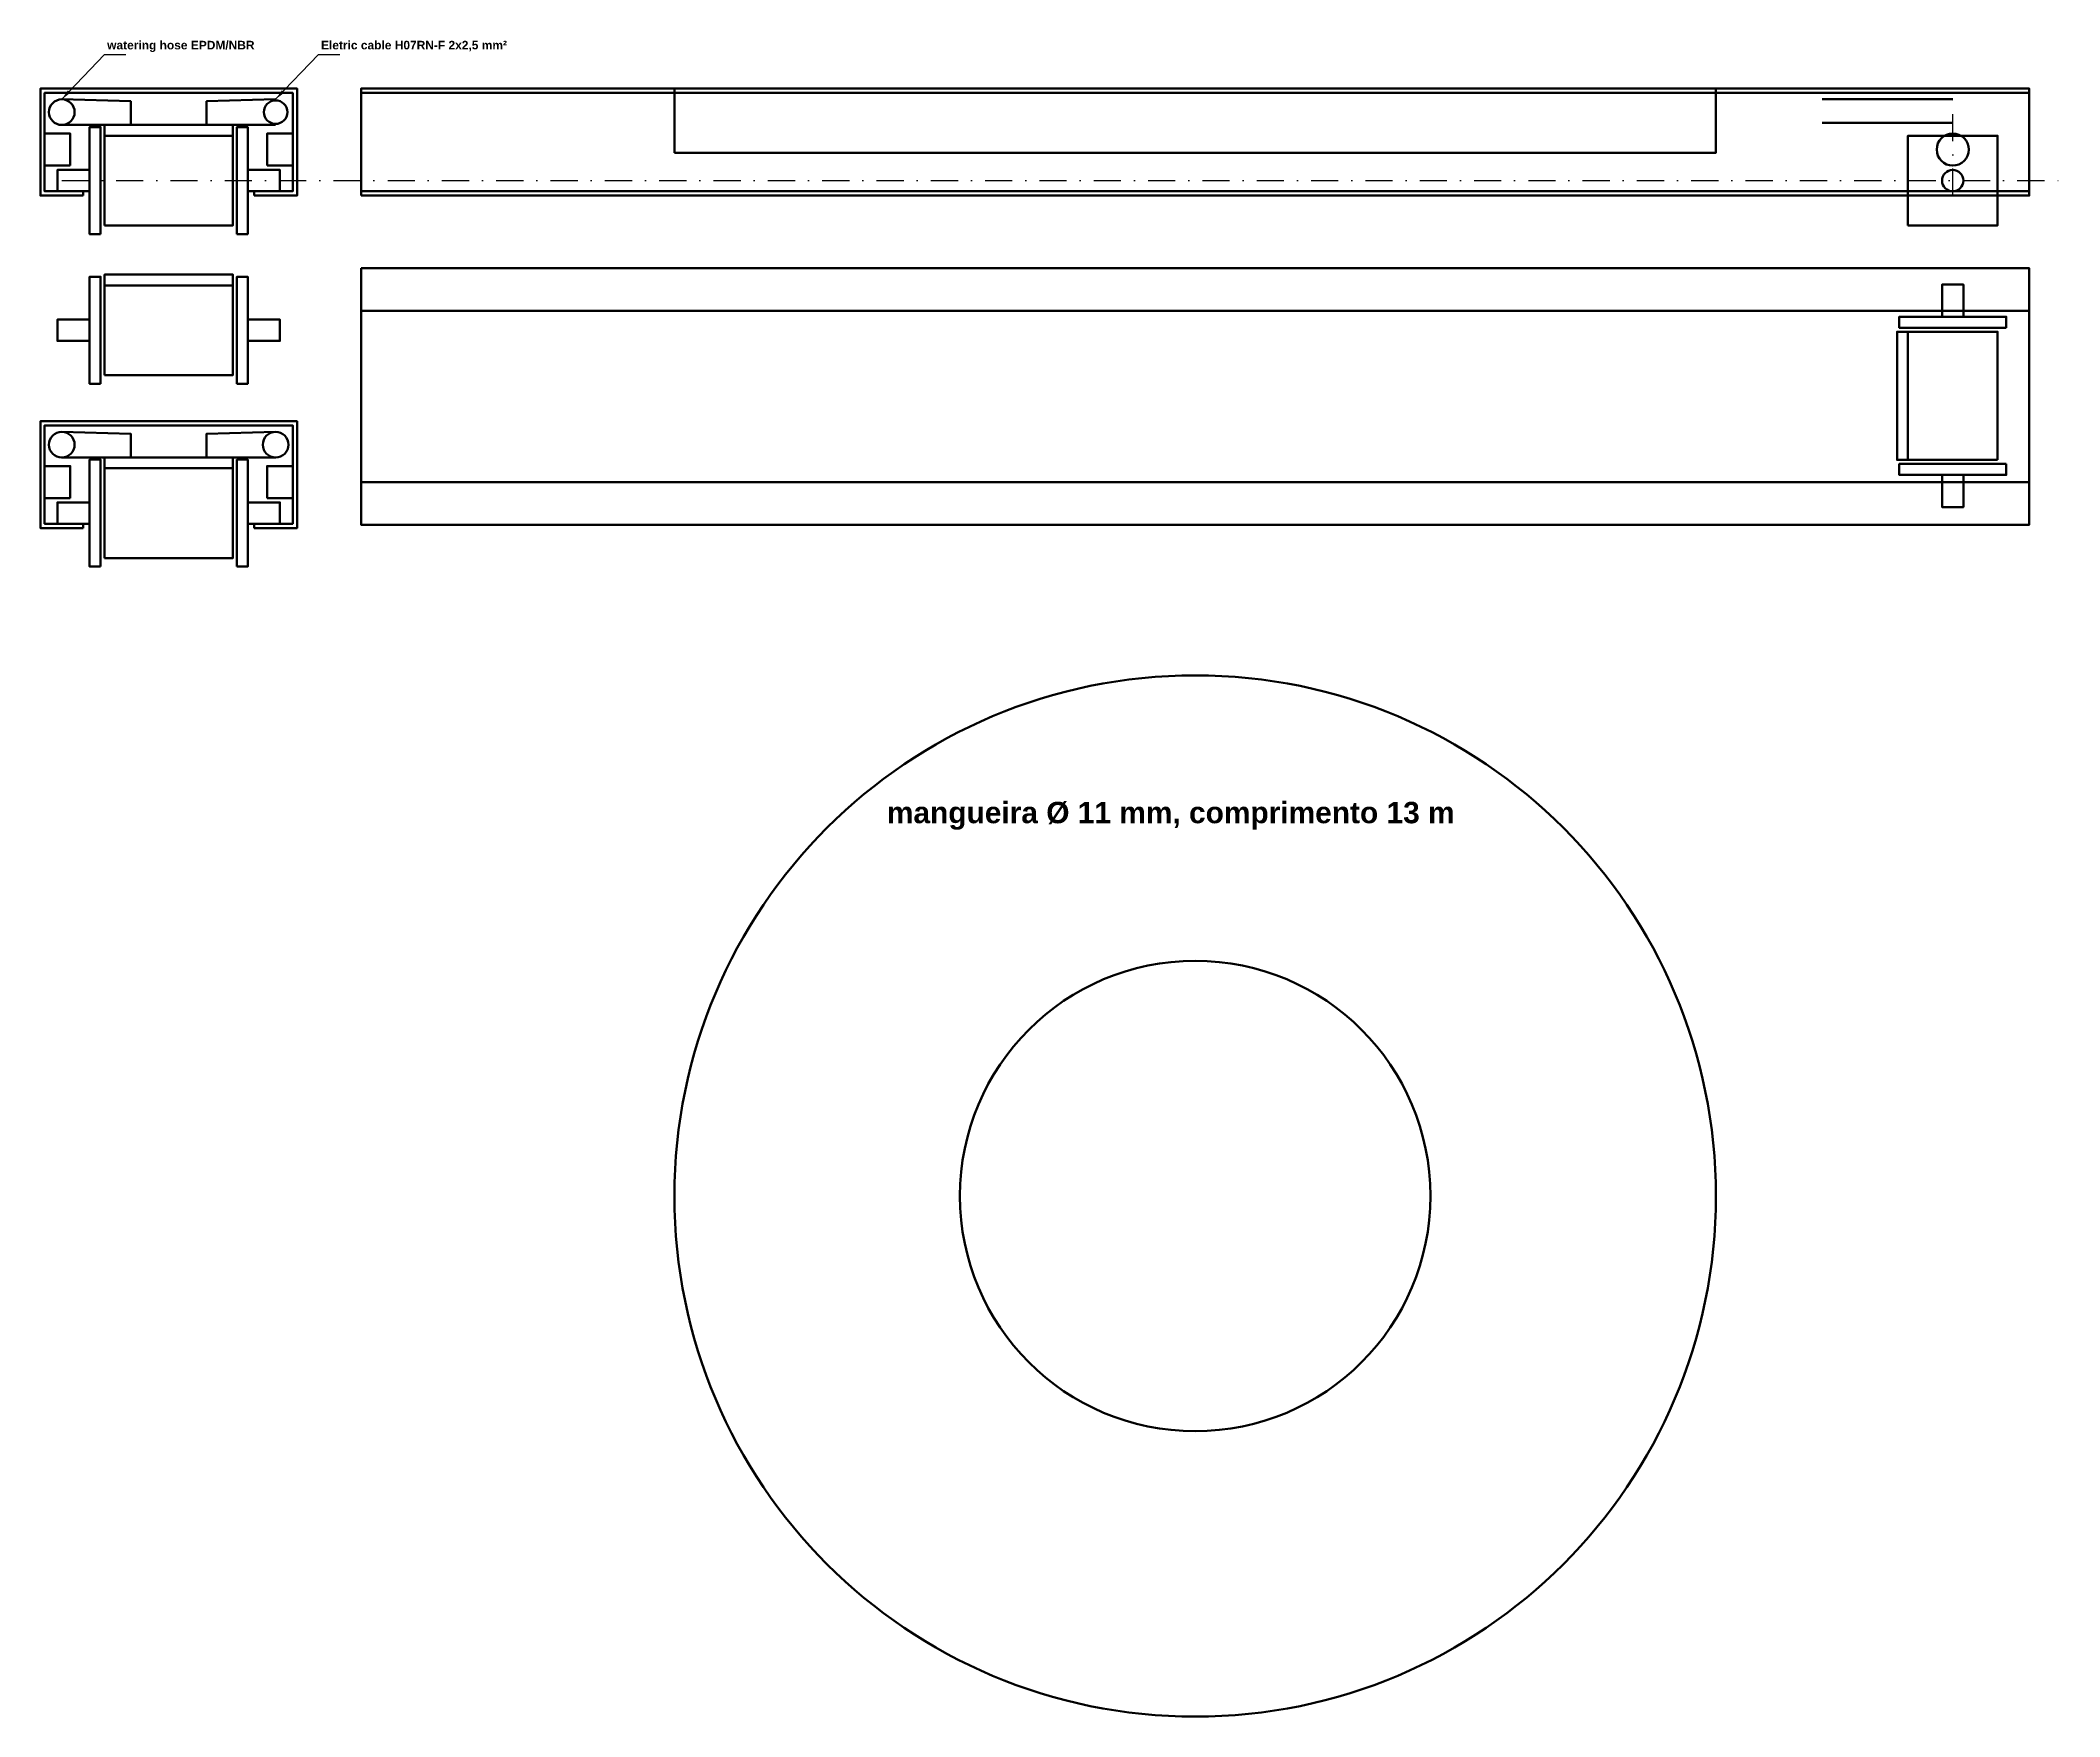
# Model space of a CAD drawing. Header units: millimetres. Extents: x -60 to 884, y -727 to 57.
import ezdxf

# ---------------------------------------------------------------- set-up
doc = ezdxf.new("R2010")
doc.units = ezdxf.units.MM
doc.linetypes.add('DASHDOT', pattern=[25.4, 12.7, -6.3, 0.1, -6.3])
doc.layers.get('0').update_dxf_attribs({"lineweight": 50, "true_color": 0x000000})
doc.layers.add('AXLE', color=5, linetype='DASHDOT', true_color=0x0000ff)
doc.layers.add('dim', color=174, linetype='Continuous', lineweight=25, true_color=0x000080)
doc.styles.get("Standard").update_dxf_attribs({"font": ''})
doc.styles.add('textstyle0', font='')
doc.styles.add('textstyle1', font='')
doc.styles.add('textstyle2', font='')
doc.styles.get('Standard').set_extended_font_data('txt')
doc.styles.get('textstyle0').set_extended_font_data('Arial', bold=True)
doc.styles.get('textstyle1').set_extended_font_data('Arial', bold=True)
doc.styles.get('textstyle2').set_extended_font_data('Liberation Sans', bold=True)
doc.dimstyles.get("Standard").update_dxf_attribs({"dimtxt": 2.5, "dimasz": 2.5, "dimexe": 1.25, "dimexo": 0.625, "dimtad": 1, "dimtxsty": 'Standard', "dimcen": 2.5, "dimadec": 0, "dimazin": 0, "dimtfac": 1, "dimtmove": 0, "dimatfit": 3, "dimfxl": 1, "dimarcsym": 0})

msp = doc.modelspace()

# ---------------------------------------------------------------- linework, layer by layer
for p, q in [((870, 32), (90, 32)), ((773.26, 18), (834.26, 18)), ((40, -16), (40, -14)), ((90, -14), (870, -14)), ((90, -70), (870, -70)), ((870, -150), (90, -150)), ((40, -171.53), (40, -169.53))]:
    msp.add_line(p, q)
for points in [[(-40, -16), (-60, -16), (-60, 34), (60, 34), (60, -16), (40, -16)], [(-40, -14), (-58, -14), (-58, 32), (58, 32), (58, -14), (40, -14)], [(-50, 29), (-17.72, 28.12), (-17.72, 17)], [(50, 29), (17.72, 28.12), (17.72, 17)], [(773.26, 29), (834.26, 29)], [(-50, 17), (-30, 17)], [(50, 17), (30, 17)], [(-40, -14), (-40, -16)], [(-40, -171.53), (-60, -171.53), (-60, -121.53), (60, -121.53), (60, -171.53), (40, -171.53)], [(-40, -169.53), (-58, -169.53), (-58, -123.53), (58, -123.53), (58, -169.53), (40, -169.53)], [(-50, -126.53), (-17.72, -127.41), (-17.72, -138.53)], [(50, -126.53), (17.72, -127.41), (17.72, -138.53)], [(-50, -138.53), (-30, -138.53)], [(50, -138.53), (30, -138.53)], [(-40, -169.53), (-40, -171.53)]]:
    msp.add_lwpolyline(points)
at = {"flags": 128}
for points in [[(90, -16), (870, -16), (870, 34), (90, 34)], [(236.5, 4), (723.5, 4), (723.5, 34), (236.5, 34)], [(-46, -2), (-58, -2), (-58, 13), (-46, 13)], [(-30, 12), (30, 12), (30, 17), (-30, 17)], [(46, -2), (58, -2), (58, 13), (46, 13)], [(813.26, -30), (855.26, -30), (855.26, 12), (813.26, 12)], [(-30, -58), (30, -58), (30, -53), (-30, -53)], [(90, -50), (870, -50), (870, -170), (90, -170)], [(813.26, -139.68), (813.26, -79.68), (808.26, -79.68), (808.26, -139.68)], [(-30, -143.53), (30, -143.53), (30, -138.53), (-30, -138.53)], [(-46, -157.53), (-58, -157.53), (-58, -142.53), (-46, -142.53)], [(46, -157.53), (58, -157.53), (58, -142.53), (46, -142.53)]]:
    msp.add_lwpolyline(points, close=True, dxfattribs=at)
for points in [[(-31.87, -34), (-37, -34), (-37, 16), (-31.87, 16)], [(-30, -30), (30, -30), (30, 12), (-30, 12)], [(31.87, -34), (37, -34), (37, 16), (31.87, 16)], [(-37, -14), (-52, -14), (-52, -4), (-37, -4)], [(37, -14), (52, -14), (52, -4), (37, -4)], [(-31.87, -104), (-37, -104), (-37, -54), (-31.87, -54)], [(31.87, -104), (37, -104), (37, -54), (31.87, -54)], [(-30, -100), (30, -100), (30, -58), (-30, -58)], [(839.26, -72.68), (839.26, -57.68), (829.26, -57.68), (829.26, -72.68)], [(-37, -84), (-52, -84), (-52, -74), (-37, -74)], [(37, -84), (52, -84), (52, -74), (37, -74)], [(859.26, -77.81), (859.26, -72.68), (809.26, -72.68), (809.26, -77.81)], [(855.26, -139.68), (855.26, -79.68), (813.26, -79.68), (813.26, -139.68)], [(-31.87, -189.53), (-37, -189.53), (-37, -139.53), (-31.87, -139.53)], [(31.87, -189.53), (37, -189.53), (37, -139.53), (31.87, -139.53)], [(859.26, -141.54), (859.26, -146.68), (809.26, -146.68), (809.26, -141.54)], [(-30, -185.53), (30, -185.53), (30, -143.53), (-30, -143.53)], [(839.26, -146.68), (839.26, -161.68), (829.26, -161.68), (829.26, -146.68)], [(-37, -169.53), (-52, -169.53), (-52, -159.53), (-37, -159.53)], [(37, -169.53), (52, -169.53), (52, -159.53), (37, -159.53)]]:
    msp.add_lwpolyline(points, close=True)
for centre, radius in [((-50, 23), 6), ((50, 23), 5.5), ((834.26, 5.5), 7.5), ((834.26, -9), 5), ((-50, -132.53), 6), ((50, -132.53), 6), ((480, -483.92), 243.5), ((480, -483.92), 110)]:
    msp.add_circle(centre, radius)
at = {"layer": 'AXLE'}
msp.add_line((-50, -9), (884.23, -9), dxfattribs=at)
msp.add_lwpolyline([(834.26, -16), (834.26, 34)], dxfattribs=at)

# ---------------------------------------------------------------- texts
at = {"ltscale": 2, "char_height": 4, "attachment_point": 1}
for s, insert, style in [('watering hose EPDM/NBR', (-28.77, 56.36), 'textstyle0'), ('Eletric cable H07RN-F 2x2,5 mm²', (71.23, 56.36), 'textstyle1')]:
    msp.add_mtext(s, dxfattribs=dict(at, insert=insert, style=style))
at = {"insert": (335.84, -299.57), "char_height": 10, "attachment_point": 1, "style": 'textstyle2'}
msp.add_mtext('mangueira Ø 11 mm, comprimento 13 m', dxfattribs=at)

# ---------------------------------------------------------------- leaders
at = {"layer": 'dim'}
for points in [[(-50, 29), (-30, 50), (-20, 50)], [(50, 29), (70, 50), (80, 50)]]:
    msp.add_leader(points, dimstyle='Standard', override={"dimscale": 2}, dxfattribs=at)

doc.saveas('drawing.dxf')
